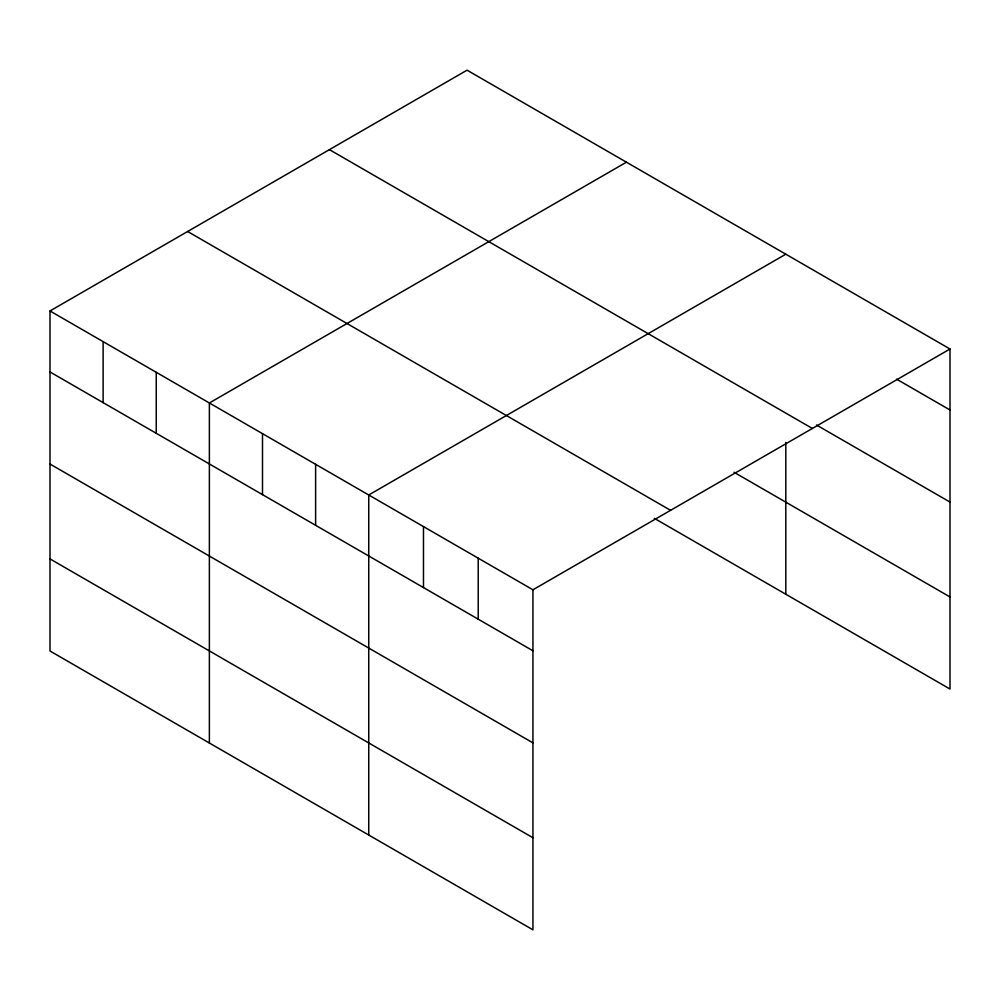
<?xml version="1.0" encoding="UTF-8"?>
<svg xmlns="http://www.w3.org/2000/svg" width="1000" height="1000" viewBox="0 0 1000 1000"><rect width="100%" height="100%" fill="white"/><g stroke="black" fill="none" stroke-linecap="round" stroke-linejoin="round"><path stroke-width="1.5" d="M50 310.963L532.938 589.788L532.938 929.825L50 651L50 310.963L467.062 70.175L950 349L950 689.038L654.312 518.325M626.425 162.188L209.375 402.975L209.375 743.012M785.8 254.2L368.738 494.988L368.738 835.025M532.938 589.788L950 349M896.6 379.162L950 409.988M816.5 425L950 502.075M329.425 149.637L812.375 428.462M734 472.25L950 596.95M187.625 231.5L670.575 510.325M50 371.95L532.938 650.775M50 464.038L532.938 742.862M50 558.913L532.938 837.738M785.8 442.475L785.8 594.237M478.212 558.188L478.212 619.175M423.475 526.587L423.475 587.575M315.613 464.312L315.613 525.3M262.5 433.65L262.5 494.637M156.25 372.3L156.25 433.288M103.125 341.637L103.125 402.625"/></g></svg>
